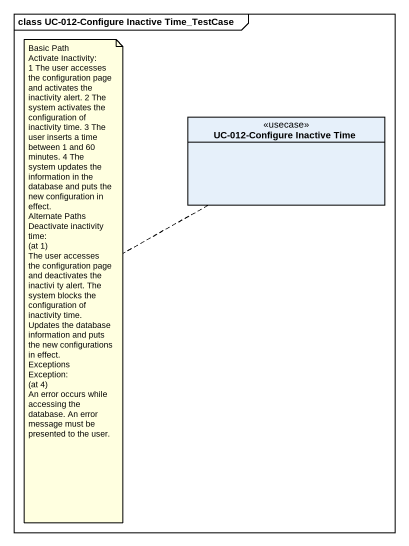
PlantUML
@startuml
mainframe class UC-012-Configure Inactive Time_TestCase
hide circle
hide empty members
class "UC-012-Configure Inactive Time" as UC_012_Configure_Inactive <<usecase>>
note left of UC_012_Configure_Inactive
  Basic Path
  Activate Inactivity:
  1 The user accesses the configuration page and activates the inactivity alert. 2 The system activates the configuration of inactivity time. 3 The user inserts a time between 1 and 60 minutes. 4 The system updates the information in the database and puts the new configuration in effect.
  Alternate Paths
  Deactivate inactivity time:
  (at 1)
  The user accesses the configuration page and deactivates the inactivi ty alert. The system blocks the configuration of inactivity time. Updates the database information and puts the new configurations in effect.
  Exceptions
  Exception:
  (at 4)
  An error occurs while accessing the database. An error message must be presented to the user.
end note
@enduml
